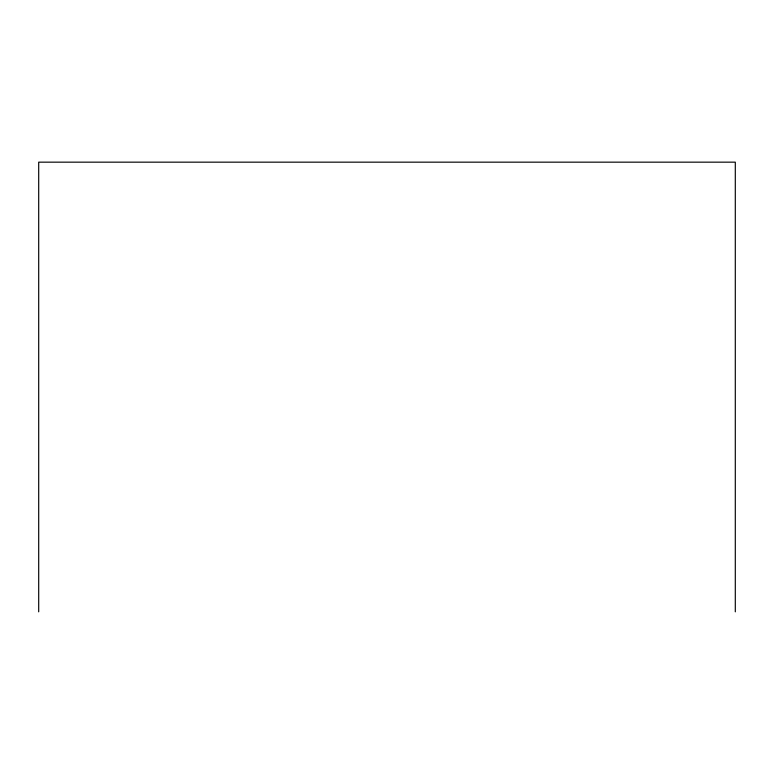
<?xml version="1.0" encoding="UTF-8"?>
<svg xmlns="http://www.w3.org/2000/svg" width="774" height="774" viewBox="0 0 774 774"><rect width="100%" height="100%" fill="white"/><g stroke="black" fill="none" stroke-linecap="round" stroke-linejoin="round"><path stroke-width="1.16" d="M735.3 611.837L735.3 162.163L38.7 162.163L38.7 611.837"/></g></svg>
